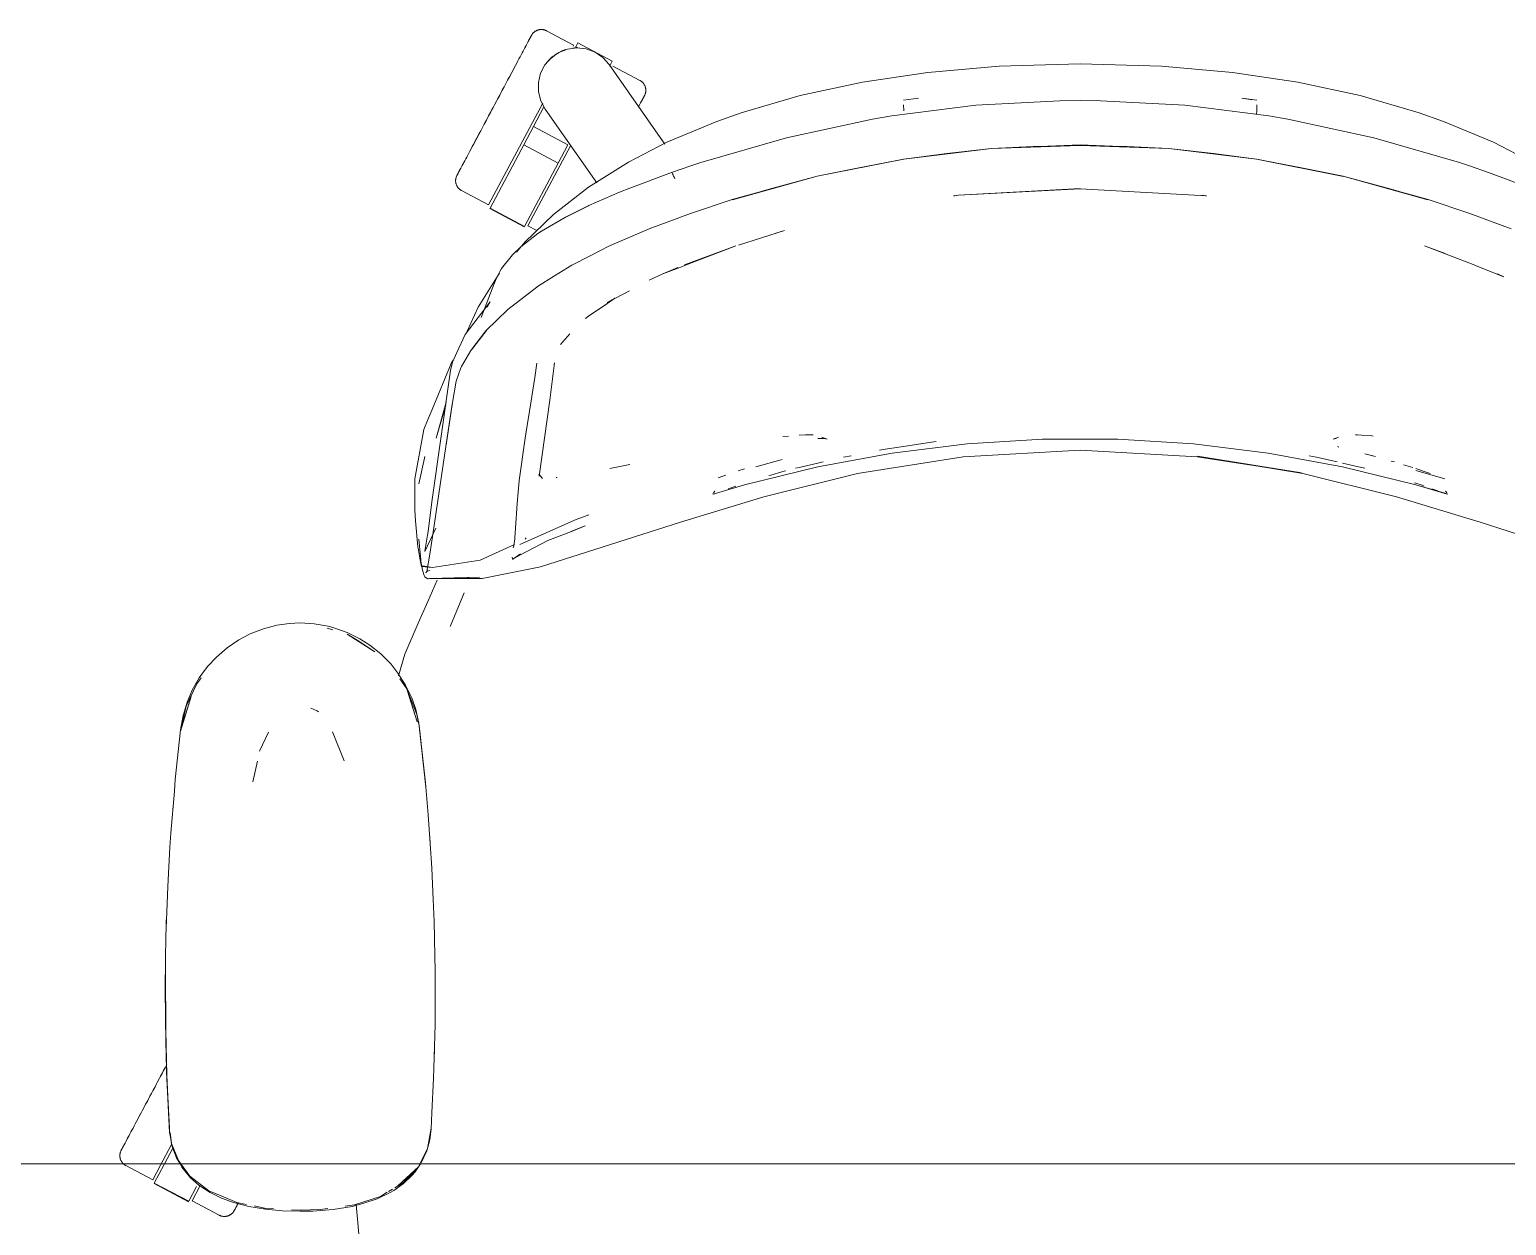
# Model space of a CAD drawing. Header units: millimetres. Extents: x 155927 to 317870, y -36033 to 97293.
# Drawn here: x 169579 to 170109, y 18361 to 18791 of the extents above; entities that cross this region are included whole.
import ezdxf

# ---------------------------------------------------------------- set-up
doc = ezdxf.new("R2010")
doc.units = ezdxf.units.MM
doc.header["$MEASUREMENT"] = 0
doc.layers.add('G-IMPT', color=8, linetype='CONTINUOUS', lineweight=9)
doc.layers.add('I-FURN', color=8, linetype='CONTINUOUS', lineweight=9)

msp = doc.modelspace()

# ---------------------------------------------------------------- linework, layer by layer
at = {"layer": 'G-IMPT'}
for p, q in [((169927.16, 18777.34), (169956.3, 18778.19)), ((169956.3, 18778.19), (169985.44, 18777.34)), ((169878.17, 18771.59), (169901.59, 18775.08)), ((169901.59, 18775.08), (169927.16, 18777.34)), ((169985.44, 18777.34), (170011.01, 18775.08)), ((170011.01, 18775.08), (170034.43, 18771.59)), ((169855.81, 18766.78), (169878.17, 18771.59)), ((170056.8, 18766.78), (170034.43, 18771.59)), ((169834.56, 18760.6), (169855.81, 18766.78)), ((169918.79, 18763.35), (169888.62, 18759.53)), ((169892.93, 18761.33), (169892.86, 18763.42)), ((169892.86, 18763.42), (169892.86, 18763.31)), ((169892.89, 18765.18), (169898.3, 18765.83)), ((169948.99, 18764.96), (169918.79, 18763.35)), ((169948.99, 18764.96), (169956.3, 18765.06)), ((169963.61, 18764.96), (169956.3, 18765.06)), ((169963.61, 18764.96), (169993.82, 18763.35)), ((169993.82, 18763.35), (170023.99, 18759.53)), ((170019.72, 18765.18), (170014.3, 18765.83)), ((170018.07, 18765.26), (170014.3, 18765.83)), ((170019.75, 18763.42), (170019.67, 18761.33)), ((170019.75, 18763.42), (170019.75, 18763.31)), ((170078.04, 18760.6), (170056.8, 18766.78)), ((169825.83, 18757.53), (169807.86, 18750.01)), ((169834.56, 18760.6), (169825.83, 18757.53)), ((169850.91, 18751.68), (169881.7, 18758.35)), ((169888.62, 18759.53), (169881.7, 18758.35)), ((170019.63, 18760.08), (170019.67, 18761.33)), ((170023.99, 18759.53), (170030.91, 18758.35)), ((170030.91, 18758.35), (170061.7, 18751.68)), ((170086.77, 18757.53), (170078.04, 18760.6)), ((170086.77, 18757.53), (170104.75, 18750.01)), ((169850.91, 18751.68), (169820.08, 18742.74)), ((170092.52, 18742.74), (170061.7, 18751.68)), ((169794.08, 18742.92), (169807.86, 18750.01)), ((169924.48, 18747.82), (169892.89, 18743.99)), ((169924.52, 18747.78), (169892.97, 18744)), ((169892.97, 18744), (169908.45, 18745.94)), ((169924.52, 18747.78), (169908.45, 18745.94)), ((169924.48, 18747.82), (169956.3, 18749.15)), ((169924.52, 18747.78), (169956.3, 18748.92)), ((169939.42, 18748.46), (169924.52, 18747.78)), ((169939.42, 18748.46), (169956.3, 18748.92)), ((169956.3, 18749.15), (169988.12, 18747.82)), ((169988.08, 18747.78), (169956.3, 18748.92)), ((169973.18, 18748.46), (169956.3, 18748.92)), ((169988.08, 18747.78), (169973.18, 18748.46)), ((170004.16, 18745.94), (169988.08, 18747.78)), ((169988.08, 18747.78), (170019.63, 18744)), ((169988.12, 18747.82), (170019.71, 18743.99)), ((170004.16, 18745.94), (170019.63, 18744)), ((170104.75, 18750.01), (170118.52, 18742.92)), ((169779.78, 18733.94), (169794.08, 18742.92)), ((169809.54, 18739.13), (169816.47, 18741.54)), ((169820.08, 18742.74), (169816.47, 18741.54)), ((169861.84, 18737.82), (169892.97, 18744)), ((169861.84, 18737.82), (169892.89, 18743.99)), ((169861.84, 18737.82), (169876.86, 18740.9)), ((169892.97, 18744), (169876.86, 18740.9)), ((170019.63, 18744), (170035.74, 18740.9)), ((170019.63, 18744), (170050.88, 18737.78)), ((170050.88, 18737.78), (170019.71, 18743.99)), ((170050.76, 18737.82), (170035.74, 18740.9)), ((170092.52, 18742.74), (170096.13, 18741.54)), ((170102.95, 18739.2), (170096.13, 18741.54)), ((169794.58, 18733.6), (169809.54, 18739.17)), ((169809.54, 18739.17), (169809.67, 18739.14)), ((169809.67, 18739.14), (169809.54, 18739.13)), ((169809.67, 18739.14), (169809.94, 18738.73)), ((169809.67, 18739.14), (169809.72, 18739.13)), ((169809.94, 18738.73), (169809.72, 18739.13)), ((169810.32, 18737.9), (169809.94, 18738.73)), ((169810.04, 18738.55), (169809.94, 18738.73)), ((169810.32, 18737.9), (169810.04, 18738.55)), ((169810.32, 18737.9), (169810.75, 18736.85)), ((169810.32, 18737.9), (169810.52, 18737.44)), ((169810.75, 18736.85), (169810.52, 18737.44)), ((169861.84, 18737.82), (169831.34, 18729.44)), ((169861.84, 18737.82), (169831.43, 18729.39)), ((169844.6, 18733.17), (169861.84, 18737.82)), ((170068.01, 18733.17), (170050.76, 18737.82)), ((170050.76, 18737.82), (170081.17, 18729.39)), ((170050.76, 18737.82), (170081.26, 18729.44)), ((170102.95, 18739.2), (170118.02, 18733.6)), ((169779.78, 18733.94), (169767.18, 18724.14)), ((169779.94, 18727.35), (169790.9, 18732.12)), ((169790.9, 18732.12), (169794.58, 18733.6)), ((169844.6, 18733.17), (169831.43, 18729.39)), ((169912.57, 18731.05), (169910.8, 18730.79)), ((169911.02, 18730.78), (169911.27, 18730.82)), ((169912.57, 18731.05), (169911.27, 18730.82)), ((169956.3, 18733.38), (169912.57, 18731.05)), ((169956.3, 18733.33), (169912.57, 18731.05)), ((169956.3, 18733.33), (170001.64, 18730.82)), ((170001.64, 18730.82), (170000.03, 18731.05)), ((170000.03, 18731.05), (170001.33, 18730.82)), ((170001.58, 18730.78), (170001.33, 18730.82)), ((170068.01, 18733.17), (170081.17, 18729.39)), ((169779.94, 18727.35), (169770.89, 18722.82)), ((169779.5, 18727.13), (169770.89, 18722.82)), ((169779.94, 18727.35), (169771.49, 18723.13)), ((169779.5, 18727.13), (169779.94, 18727.35)), ((169831.34, 18729.44), (169816.43, 18724.43)), ((170096.17, 18724.43), (170081.26, 18729.44)), ((169756.89, 18714.18), (169767.18, 18724.14)), ((169770.89, 18722.82), (169762.89, 18718.09)), ((169770.89, 18722.82), (169771.49, 18723.13)), ((169801.55, 18718.97), (169816.43, 18724.43)), ((170096.17, 18724.43), (170111.05, 18718.97)), ((169753.89, 18710.51), (169756.89, 18714.18)), ((169755.47, 18712.51), (169761.6, 18717.23)), ((169761.6, 18717.23), (169762.89, 18718.09)), ((169801.55, 18718.97), (169787.32, 18712.79)), ((169850.16, 18718.37), (169833.67, 18713.12)), ((169850.16, 18718.37), (169846.72, 18717.3)), ((169748.58, 18704.75), (169752.44, 18709.62)), ((169755.47, 18712.51), (169752.44, 18709.62)), ((169780.6, 18709.41), (169773.81, 18705.84)), ((169780.6, 18709.41), (169787.32, 18712.79)), ((169832.68, 18712.84), (169814.28, 18706.02)), ((169832.68, 18712.84), (169815.24, 18706.13)), ((170079.92, 18712.84), (170087.35, 18710.12)), ((170079.92, 18712.84), (170097.37, 18706.13)), ((169747.97, 18703.62), (169746.79, 18701.18)), ((169747.97, 18703.62), (169748.58, 18704.75)), ((169767.58, 18702.07), (169773.81, 18705.84)), ((169806.43, 18702.74), (169813.51, 18705.46)), ((169806.43, 18702.74), (169811.87, 18705.05)), ((169815.24, 18706.13), (169813.51, 18705.46)), ((170097.37, 18706.13), (170099.09, 18705.46)), ((170099.09, 18705.46), (170108.42, 18701.74)), ((169747.28, 18702.26), (169740.15, 18690.81)), ((169741.21, 18687.04), (169745.72, 18698.95)), ((169746.79, 18701.18), (169745.72, 18698.95)), ((169747.28, 18702.26), (169747.78, 18703.02)), ((169750.79, 18690), (169761.22, 18698.02)), ((169761.22, 18698.02), (169761.48, 18698.19)), ((169767.58, 18702.07), (169761.48, 18698.19)), ((169801.58, 18700.55), (169806.43, 18702.74)), ((170108.42, 18701.74), (170106.17, 18702.74)), ((169744.44, 18692.7), (169735.53, 18681.05)), ((169744.44, 18692.7), (169743.33, 18690.75)), ((169789.21, 18693.99), (169785.45, 18691.43)), ((169794.54, 18696.67), (169786.43, 18692.49)), ((169789.21, 18693.99), (169786.43, 18692.49)), ((169740.15, 18690.81), (169736.17, 18682.18)), ((169742.89, 18682.26), (169750.79, 18690)), ((169779.74, 18687.54), (169778.64, 18686.79)), ((169784.87, 18691.04), (169779.74, 18687.54)), ((169785.45, 18691.43), (169784.87, 18691.04)), ((169742.89, 18682.26), (169737.47, 18675.3)), ((169737.79, 18675.52), (169743.19, 18682.47)), ((169743.19, 18682.47), (169740.38, 18678.9)), ((169735.53, 18681.05), (169732.46, 18674.47)), ((169737.79, 18675.52), (169740.38, 18678.9)), ((169773.11, 18681.27), (169769.77, 18677.36)), ((169731.18, 18671.72), (169730.41, 18670.55)), ((169732.46, 18674.47), (169730.9, 18671.11)), ((169737.47, 18675.3), (169734.18, 18669.46)), ((169723.57, 18620.9), (169730.25, 18668.12)), ((169730.41, 18670.55), (169723.61, 18654.1)), ((169730.25, 18668.12), (169730.9, 18671.11)), ((169733.96, 18669.04), (169732.21, 18664.25)), ((169733.96, 18669.04), (169734.18, 18669.46)), ((169760.47, 18665.6), (169761.22, 18670.68)), ((169765.83, 18657.41), (169767.61, 18670.77)), ((169767.61, 18670.77), (169767.46, 18670.3)), ((169732.21, 18664.25), (169730.91, 18656.58)), ((169760.47, 18665.6), (169759.41, 18658.77)), ((169725.12, 18643.7), (169728.63, 18656.64)), ((169725.12, 18643.7), (169728.48, 18655.59)), ((169728.52, 18640.81), (169730.85, 18656)), ((169728.61, 18641.41), (169730.91, 18656.58)), ((169728.61, 18641.41), (169730.85, 18656)), ((169757.28, 18645.34), (169759.15, 18657.11)), ((169759.41, 18658.77), (169759.15, 18657.11)), ((169765.83, 18657.41), (169762.09, 18630.08)), ((169720.63, 18646.88), (169722.22, 18650.73)), ((169723.61, 18654.1), (169722.22, 18650.73)), ((169717.39, 18629.18), (169720.63, 18646.88)), ((169757.04, 18643.78), (169757.28, 18645.34)), ((169728.52, 18640.81), (169723.96, 18609.94)), ((169754.83, 18628.57), (169757.04, 18643.78)), ((169851.58, 18644.52), (169849.49, 18644.31)), ((169860.43, 18644.93), (169855.38, 18644.84)), ((169855.38, 18644.84), (169857.65, 18644.92)), ((169860.43, 18644.93), (169857.65, 18644.92)), ((169862.28, 18643.65), (169862.14, 18643.63)), ((169864.44, 18643.6), (169862.14, 18643.63)), ((169865.49, 18643.39), (169863.54, 18644.07)), ((169864.44, 18643.6), (169865.49, 18643.39)), ((169884.22, 18639.4), (169887.13, 18639.95)), ((169888.75, 18640.2), (169887.13, 18639.95)), ((169888.75, 18638.43), (169915.67, 18641.73)), ((169894.38, 18641.05), (169888.75, 18640.2)), ((169894.38, 18641.05), (169902.9, 18642.35)), ((169902.9, 18642.35), (169904.56, 18642.53)), ((169942.74, 18643.38), (169915.67, 18641.73)), ((169942.74, 18643.38), (169969.86, 18643.38)), ((169969.86, 18643.38), (169996.93, 18641.73)), ((170023.85, 18638.43), (169996.93, 18641.73)), ((170047.11, 18643.39), (170049.06, 18644.07)), ((170047.11, 18643.39), (170048.16, 18643.6)), ((170048.71, 18640.72), (170049.12, 18640.58)), ((170055.21, 18644.92), (170055.9, 18644.92)), ((170057.28, 18644.82), (170055.9, 18644.92)), ((170057.28, 18644.82), (170060.98, 18644.54)), ((170060.98, 18644.54), (170061.47, 18644.51)), ((169718.8, 18627.32), (169720.84, 18636.62)), ((169720.84, 18636.62), (169721, 18637.2)), ((169839.79, 18633.5), (169849.26, 18636.14)), ((169855.35, 18633.27), (169862.1, 18634.82)), ((169862.08, 18633.5), (169888.75, 18638.43)), ((169864.07, 18635.27), (169862.1, 18634.82)), ((169874.12, 18637.47), (169871.31, 18636.94)), ((169876.4, 18631.04), (169914.31, 18637.03)), ((169914.31, 18637.03), (169956.3, 18639.39)), ((169998.29, 18637.03), (169956.3, 18639.39)), ((169998.29, 18637.03), (170035.82, 18631.3)), ((170036.2, 18631.04), (169998.46, 18637.29)), ((169998.46, 18637.29), (170035.82, 18631.3)), ((170050.52, 18633.5), (170023.85, 18638.43)), ((170038.48, 18637.45), (170041.11, 18636.98)), ((170041.11, 18636.98), (170048.53, 18635.27)), ((170050.5, 18634.82), (170057.26, 18633.27)), ((170062.34, 18637.12), (170058.48, 18638.12)), ((170062.34, 18637.12), (170060.81, 18637.51)), ((170069.13, 18635.21), (170068.01, 18635.54)), ((169717.39, 18629.18), (169717.36, 18622.21)), ((169763.21, 18629.23), (169761.96, 18630.79)), ((169762, 18630.58), (169762.04, 18630.35)), ((169762.09, 18630.08), (169762.04, 18630.35)), ((169768.15, 18629.58), (169768.5, 18629.63)), ((169794.63, 18634.26), (169787.37, 18632.85)), ((169828.01, 18630.08), (169826.35, 18629.47)), ((169828.01, 18630.08), (169829.02, 18630.45)), ((169835.77, 18632.79), (169833.56, 18632.07)), ((169862.08, 18633.5), (169835.76, 18626.95)), ((169876.4, 18631.04), (169842.72, 18622.72)), ((169845.19, 18630.53), (169844.5, 18630.33)), ((169849.19, 18631.65), (169845.19, 18630.53)), ((169849.19, 18631.65), (169850.33, 18631.97)), ((169850.33, 18631.97), (169850.51, 18632.01)), ((169855.35, 18633.27), (169854.05, 18632.93)), ((170069.89, 18622.72), (170036.2, 18631.04)), ((170050.52, 18633.5), (170076.84, 18626.95)), ((170057.26, 18633.27), (170058.54, 18632.93)), ((170074.91, 18633.43), (170072.42, 18634.22)), ((170075.7, 18633.19), (170074.91, 18633.43)), ((170079.13, 18632.04), (170076.83, 18632.81)), ((170076.83, 18632.14), (170087.26, 18629.11)), ((170079.13, 18632.04), (170079.85, 18631.78)), ((170082.01, 18631.02), (170079.85, 18631.78)), ((169754.82, 18628.49), (169754.2, 18620.25)), ((169754.83, 18628.57), (169754.82, 18628.49)), ((169824.31, 18623.77), (169824.54, 18623.68)), ((169825.08, 18624.77), (169824.7, 18624.16)), ((169824.77, 18623.74), (169825.07, 18623.81)), ((169825.08, 18624.77), (169824.93, 18624.56)), ((169825.07, 18623.81), (169825.34, 18623.88)), ((169835.76, 18626.95), (169825.34, 18623.88)), ((169830.57, 18625.79), (169829.91, 18625.55)), ((169830.57, 18625.79), (169832.66, 18626.54)), ((170076.83, 18627.58), (170076.38, 18627.73)), ((170076.83, 18627.58), (170079.06, 18626.85)), ((170076.84, 18626.95), (170088.06, 18623.68)), ((170076.84, 18626.95), (170087.37, 18623.89)), ((170076.84, 18626.95), (170087.66, 18623.84)), ((170079.86, 18626.56), (170079.06, 18626.85)), ((170082.61, 18625.57), (170083.59, 18625.22)), ((170083.59, 18625.22), (170084.66, 18624.83)), ((170087.37, 18623.89), (170087.66, 18623.84)), ((170087.52, 18624.77), (170087.91, 18624.16)), ((170087.52, 18624.77), (170087.67, 18624.56)), ((170088.06, 18623.68), (170088.3, 18623.82)), ((169717.36, 18618.04), (169717.36, 18622.21)), ((169723.57, 18620.9), (169722.14, 18610.24)), ((169753.56, 18611.4), (169754.2, 18620.25)), ((169812.74, 18613.54), (169842.72, 18622.72)), ((169824.54, 18623.68), (169824.77, 18623.74)), ((170069.89, 18622.72), (170099.86, 18613.54)), ((169717.7, 18614.09), (169717.36, 18618.04)), ((169717.7, 18614.09), (169718.51, 18604.76)), ((169775.32, 18614.53), (169755.16, 18605.6)), ((169812.74, 18613.54), (169762.5, 18597.55)), ((169779.91, 18616.27), (169775.32, 18614.53)), ((170099.86, 18613.54), (170150.1, 18597.55)), ((169724.95, 18611.49), (169720.94, 18603.05)), ((169721.09, 18603.92), (169721.92, 18608.94)), ((169721.92, 18608.94), (169722.14, 18610.24)), ((169723.96, 18609.94), (169722.85, 18602.08)), ((169753.27, 18607.62), (169753.31, 18607.99)), ((169753.56, 18611.4), (169753.31, 18607.99)), ((169757.33, 18607.98), (169757.06, 18607.54)), ((169765.22, 18606.97), (169773.69, 18610.23)), ((169778.58, 18612.25), (169773.48, 18610.22)), ((169773.48, 18610.22), (169778.01, 18612.02)), ((169773.69, 18610.23), (169778.58, 18612.25)), ((169718.51, 18604.76), (169718.55, 18604.29)), ((169719.36, 18600.04), (169718.55, 18604.29)), ((169719.03, 18604.93), (169718.81, 18607.52)), ((169719.03, 18604.93), (169719.54, 18600.24)), ((169720.94, 18603.05), (169721.09, 18603.92)), ((169740.84, 18599.98), (169753.14, 18605.57)), ((169752.69, 18604.33), (169752.96, 18605.1)), ((169752.98, 18605.16), (169752.96, 18605.1)), ((169753.27, 18607.62), (169752.98, 18605.16)), ((169765.22, 18606.97), (169755.11, 18601.7)), ((169719.36, 18600.04), (169719.81, 18597.72)), ((169719.62, 18599.63), (169719.54, 18600.24)), ((169719.62, 18599.63), (169720.16, 18596.35)), ((169723.76, 18597.33), (169719.81, 18597.72)), ((169720.22, 18597.95), (169723.76, 18597.33)), ((169720.22, 18597.95), (169723.8, 18597.27)), ((169721.74, 18595.82), (169722.85, 18602.08)), ((169740.84, 18599.98), (169723.8, 18597.27)), ((169762.5, 18597.55), (169741.54, 18593.35)), ((169752.37, 18601.06), (169752.52, 18600.37)), ((169752.52, 18600.37), (169752.65, 18600.35)), ((169752.65, 18600.35), (169755.36, 18602.19)), ((169752.65, 18600.35), (169755.11, 18601.7)), ((169752.65, 18600.35), (169752.82, 18600.31)), ((169720.16, 18596.35), (169720.71, 18594.49)), ((169721.03, 18593.95), (169720.71, 18594.49)), ((169721.03, 18593.95), (169721.52, 18593.58)), ((169721.91, 18596.44), (169721.35, 18595.34)), ((169721.75, 18595.84), (169721.35, 18595.34)), ((169722.1, 18593.18), (169721.52, 18593.58)), ((169721.91, 18596.44), (169721.74, 18595.82)), ((169722.29, 18596.16), (169721.75, 18595.84)), ((169722.08, 18585.15), (169725.43, 18592.82)), ((169722.1, 18593.18), (169722.96, 18593.37)), ((169740.66, 18593.79), (169722.21, 18593.21)), ((169722.21, 18593.21), (169722.68, 18593.31)), ((169722.29, 18596.16), (169722.79, 18596.24)), ((169740.66, 18593.79), (169722.68, 18593.31)), ((169741.54, 18593.35), (169722.68, 18593.31)), ((169722.68, 18593.31), (169722.85, 18593.35)), ((169722.96, 18593.37), (169722.85, 18593.35)), ((169735.11, 18588.21), (169730.19, 18576.35)), ((169718.66, 18577.32), (169722.08, 18585.15)), ((169667.91, 18576.6), (169663.04, 18575.33)), ((169667.91, 18576.6), (169672.42, 18577.24)), ((169676.27, 18577.42), (169672.42, 18577.24)), ((169676.27, 18577.42), (169681.31, 18577.12)), ((169681.31, 18577.12), (169686.26, 18576.24)), ((169686.26, 18576.24), (169688.38, 18575.68)), ((169713.8, 18566.19), (169718.66, 18577.32)), ((169730.08, 18576.09), (169730.19, 18576.35)), ((169654.16, 18571.31), (169650, 18568.48)), ((169654.16, 18571.31), (169658.33, 18573.5)), ((169658.33, 18573.5), (169663.04, 18575.33)), ((169687.95, 18574.88), (169685.92, 18575.5)), ((169693.16, 18573.97), (169688.38, 18575.68)), ((169693.06, 18573.32), (169696.74, 18571.16)), ((169693.06, 18573.32), (169703.01, 18567)), ((169693.16, 18573.97), (169697.67, 18571.72)), ((169696.74, 18571.16), (169703.01, 18567)), ((169697.67, 18571.72), (169701.21, 18569.46)), ((169650, 18568.48), (169646.16, 18565.16)), ((169705.19, 18566.27), (169701.21, 18569.46)), ((169705.19, 18566.27), (169708.74, 18562.66)), ((169713.8, 18566.19), (169711.55, 18558.37)), ((169642.99, 18561.72), (169640, 18557.64)), ((169642.99, 18561.72), (169646.16, 18565.16)), ((169708.74, 18562.66), (169711.36, 18559.36)), ((169635.36, 18547.51), (169639.1, 18555.57)), ((169637.49, 18553.2), (169640, 18557.64)), ((169640.69, 18557.68), (169639.1, 18555.57)), ((169714.09, 18555.03), (169711.36, 18559.36)), ((169714.48, 18553.71), (169712.06, 18557.29)), ((169714.09, 18555.03), (169716.28, 18550.45)), ((169633.31, 18538.54), (169637.15, 18551)), ((169637.15, 18551), (169634.23, 18541.85)), ((169637.49, 18553.2), (169635.68, 18548.96)), ((169718.09, 18544.49), (169714.48, 18553.71)), ((169714.48, 18553.71), (169715.39, 18551)), ((169714.48, 18553.71), (169718.3, 18541.85)), ((169715.39, 18551), (169718.3, 18541.85)), ((169716.28, 18550.45), (169717.73, 18546.32)), ((169635.36, 18547.51), (169633.44, 18539.1)), ((169635.68, 18548.96), (169634.21, 18544.1)), ((169680.09, 18546.8), (169682.31, 18545.79)), ((169682.31, 18545.79), (169682.77, 18545.49)), ((169718.88, 18541.36), (169717.73, 18546.32)), ((169718.67, 18541.43), (169718.09, 18544.49)), ((169631.41, 18521.13), (169633.31, 18539.05)), ((169633.31, 18539.05), (169634.21, 18544.1)), ((169633.31, 18538.54), (169634.23, 18541.85)), ((169718.88, 18541.36), (169721.34, 18518.4)), ((169718.88, 18541.36), (169719.22, 18538.54)), ((169718.88, 18541.36), (169721.24, 18519.92)), ((169664.89, 18538.17), (169661.62, 18531.39)), ((169691.98, 18527.84), (169687.84, 18538.26)), ((169721.34, 18518.4), (169719.22, 18538.54)), ((169659.28, 18520.34), (169660.86, 18527.77)), ((169631.06, 18517), (169631.41, 18521.13)), ((169721.24, 18519.92), (169722.22, 18508.52)), ((169629.82, 18501.94), (169631.06, 18517)), ((169630.47, 18510.12), (169630.63, 18511.8)), ((169722.95, 18498.23), (169722.22, 18508.52)), ((169629.82, 18501.94), (169629.49, 18496.85)), ((169629.49, 18496.85), (169628.68, 18482.71)), ((169722.81, 18500.28), (169722.68, 18501.69)), ((169722.81, 18500.28), (169722.9, 18498.37)), ((169722.95, 18498.23), (169723.51, 18489.36)), ((169724.05, 18478.06), (169723.51, 18489.36)), ((169628.43, 18476.69), (169628.68, 18482.71)), ((169628.43, 18476.69), (169628.04, 18464.93)), ((169724.05, 18478.06), (169724.34, 18470.18)), ((169628.29, 18471.8), (169628.18, 18469.87)), ((169724.64, 18457.87), (169724.34, 18470.18)), ((169627.87, 18456.51), (169628.04, 18464.93)), ((169628.18, 18469.87), (169628.16, 18468.37)), ((169724.42, 18466.31), (169724.5, 18464.65)), ((169724.5, 18464.65), (169724.5, 18462.57)), ((169627.87, 18456.51), (169627.78, 18445.72)), ((169627.87, 18456.51), (169627.83, 18436.33)), ((169627.87, 18456.51), (169627.99, 18426.49)), ((169724.64, 18457.87), (169724.71, 18452.4)), ((169724.72, 18437.69), (169724.71, 18452.4)), ((169627.99, 18426.49), (169627.78, 18445.72)), ((169627.83, 18436.33), (169627.99, 18426.49)), ((169627.83, 18436.33), (169628.33, 18414.93)), ((169627.83, 18436.33), (169628.29, 18416.14)), ((169627.87, 18436.82), (169627.85, 18434.29)), ((169627.85, 18434.29), (169627.92, 18432.38)), ((169724.67, 18433.17), (169724.29, 18417.51)), ((169724.67, 18433.17), (169724.72, 18437.69)), ((169627.99, 18426.49), (169628.33, 18414.93)), ((169724.35, 18420.91), (169724.49, 18424.23)), ((169724.49, 18426.45), (169724.49, 18424.23)), ((169724.29, 18417.51), (169724.16, 18413.96)), ((169628.33, 18414.93), (169628.29, 18416.14)), ((169628.29, 18416.14), (169629.38, 18394.36)), ((169628.29, 18416.14), (169629.27, 18395.96)), ((169628.33, 18414.93), (169629.38, 18394.36)), ((169723.55, 18401.4), (169724.16, 18413.96)), ((169723.55, 18401.4), (169723.27, 18395.74)), ((169629.38, 18394.36), (169629.27, 18395.96)), ((169721.9, 18388.62), (169723.27, 18395.96)), ((169723.27, 18395.74), (169722.77, 18391.73)), ((169629.38, 18394.36), (169629.63, 18392.71)), ((169630.09, 18390.49), (169629.51, 18394.34)), ((169630.08, 18390.31), (169629.63, 18392.71)), ((169630.09, 18390.49), (169632.5, 18384.3)), ((169722.77, 18391.73), (169721.7, 18387.77)), ((169630.08, 18390.31), (169630.44, 18388.97)), ((169631.84, 18385.33), (169630.44, 18388.97)), ((169631.84, 18385.33), (169633.11, 18383.09)), ((169719.71, 18383.45), (169721.7, 18387.77)), ((169719.79, 18384.36), (169721.9, 18388.62)), ((169632.5, 18384.3), (169633.4, 18383.09)), ((169633.11, 18383.09), (169633.79, 18381.89)), ((169633.4, 18383.09), (169636.67, 18378.67)), ((169633.79, 18381.89), (169636.87, 18378.15)), ((169711.3, 18375.22), (169718.69, 18382.12)), ((169713.38, 18376.41), (169718.69, 18382.12)), ((169716.38, 18378.91), (169717.51, 18380.23)), ((169718.69, 18382.12), (169716.46, 18379.71)), ((169719.46, 18383.09), (169717.51, 18380.23)), ((169719.79, 18384.36), (169719.17, 18383.09)), ((169636.67, 18378.67), (169643.46, 18373.45)), ((169639.91, 18375.48), (169636.87, 18378.15)), ((169643.96, 18372.83), (169639.91, 18375.48)), ((169713.33, 18376.04), (169709.87, 18373.6)), ((169710.23, 18374.53), (169713.38, 18376.41)), ((169711.3, 18375.22), (169712.77, 18376.5)), ((169712.92, 18376.63), (169716.46, 18379.71)), ((169716.38, 18378.91), (169713.33, 18376.04)), ((169643.46, 18373.45), (169647.85, 18371.61)), ((169643.96, 18372.83), (169648.03, 18370.85)), ((169653.48, 18369.29), (169647.85, 18371.61)), ((169652.36, 18369.26), (169648.03, 18370.85)), ((169652.36, 18369.26), (169657.84, 18367.83)), ((169653.48, 18369.29), (169656.94, 18368.58)), ((169695.69, 18368.42), (169705.08, 18371.45)), ((169698.78, 18368.85), (169703.86, 18370.58)), ((169703.86, 18370.58), (169708.5, 18372.79)), ((169705.08, 18371.45), (169707.53, 18372.91)), ((169708, 18373.19), (169709.44, 18374.06)), ((169708.5, 18372.79), (169709.87, 18373.6)), ((169663.78, 18366.83), (169657.84, 18367.83)), ((169659.69, 18368.01), (169663.44, 18367.25)), ((169663.44, 18367.25), (169666.64, 18367.05)), ((169663.78, 18366.83), (169669.93, 18366.27)), ((169676.27, 18366.09), (169669.93, 18366.27)), ((169673.16, 18366.65), (169676.27, 18366.46)), ((169683.43, 18366.69), (169676.27, 18366.46)), ((169680.77, 18366.18), (169676.27, 18366.09)), ((169680.77, 18366.18), (169688.09, 18366.75)), ((169683.43, 18366.69), (169686.21, 18367.08)), ((169694.85, 18367.87), (169688.09, 18366.75)), ((169692.4, 18367.95), (169695.69, 18368.42)), ((169698.78, 18368.85), (169694.85, 18367.87)), ((169696.31, 18368.55), (169697.75, 18352.67))]:
    msp.add_line(p, q, dxfattribs=at)
at = {"layer": 'I-FURN'}
for p, q in [((169759.16, 18788.2), (169759.09, 18788.06)), ((169759.13, 18788.13), (169759.19, 18788.25)), ((169759.22, 18788.3), (169759.16, 18788.2)), ((169759.19, 18788.25), (169759.23, 18788.33)), ((169759.25, 18788.36), (169759.22, 18788.3)), ((169759.23, 18788.33), (169759.26, 18788.37)), ((169759.26, 18788.38), (169759.25, 18788.36)), ((169759.26, 18788.38), (169759.34, 18788.52)), ((169759.26, 18788.37), (169759.26, 18788.38)), ((169759.34, 18788.52), (169759.42, 18788.66)), ((169759.42, 18788.66), (169759.51, 18788.79)), ((169759.51, 18788.79), (169759.61, 18788.92)), ((169759.61, 18788.92), (169759.71, 18789.05)), ((169759.71, 18789.05), (169759.81, 18789.17)), ((169759.81, 18789.17), (169759.92, 18789.29)), ((169759.92, 18789.29), (169760.03, 18789.4)), ((169760.03, 18789.4), (169760.15, 18789.51)), ((169760.15, 18789.51), (169760.28, 18789.62)), ((169760.28, 18789.62), (169760.4, 18789.72)), ((169760.4, 18789.72), (169760.53, 18789.81)), ((169760.53, 18789.81), (169760.67, 18789.9)), ((169760.67, 18789.9), (169760.81, 18789.98)), ((169760.81, 18789.98), (169760.95, 18790.06)), ((169760.95, 18790.06), (169761.09, 18790.13)), ((169761.09, 18790.13), (169761.24, 18790.2)), ((169761.24, 18790.2), (169761.39, 18790.26)), ((169761.39, 18790.26), (169761.54, 18790.31)), ((169761.54, 18790.31), (169761.7, 18790.36)), ((169761.7, 18790.36), (169761.85, 18790.4)), ((169761.85, 18790.4), (169762.01, 18790.44)), ((169762.01, 18790.44), (169762.17, 18790.47)), ((169762.17, 18790.47), (169762.33, 18790.49)), ((169762.33, 18790.49), (169762.49, 18790.5)), ((169762.49, 18790.5), (169762.65, 18790.51)), ((169762.65, 18790.51), (169762.81, 18790.52)), ((169762.81, 18790.52), (169762.97, 18790.52)), ((169762.97, 18790.52), (169763.13, 18790.51)), ((169763.13, 18790.51), (169763.29, 18790.49)), ((169763.29, 18790.49), (169763.45, 18790.47)), ((169763.45, 18790.47), (169763.61, 18790.44)), ((169763.61, 18790.44), (169763.77, 18790.4)), ((169763.77, 18790.4), (169763.92, 18790.36)), ((169763.92, 18790.36), (169764.08, 18790.32)), ((169764.08, 18790.32), (169764.23, 18790.26)), ((169764.23, 18790.26), (169764.38, 18790.2)), ((169764.38, 18790.2), (169764.53, 18790.14)), ((169764.53, 18790.14), (169764.67, 18790.07)), ((169764.67, 18790.07), (169764.71, 18790.05)), ((169774.4, 18784.9), (169764.71, 18790.05)), ((169756.61, 18783.41), (169756.29, 18782.79)), ((169756.92, 18783.99), (169756.61, 18783.41)), ((169756.76, 18783.68), (169757.06, 18784.25)), ((169757.22, 18784.54), (169756.92, 18783.99)), ((169757.06, 18784.25), (169757.35, 18784.78)), ((169757.49, 18785.06), (169757.22, 18784.54)), ((169757.35, 18784.78), (169757.61, 18785.28)), ((169757.75, 18785.54), (169757.49, 18785.06)), ((169757.61, 18785.28), (169757.86, 18785.75)), ((169757.99, 18785.99), (169757.75, 18785.54)), ((169757.86, 18785.75), (169758.09, 18786.18)), ((169758.2, 18786.4), (169757.99, 18785.99)), ((169758.09, 18786.18), (169758.3, 18786.57)), ((169758.4, 18786.77), (169758.2, 18786.4)), ((169758.3, 18786.57), (169758.49, 18786.93)), ((169758.58, 18787.1), (169758.4, 18786.77)), ((169758.49, 18786.93), (169758.66, 18787.25)), ((169758.74, 18787.4), (169758.58, 18787.1)), ((169758.66, 18787.25), (169758.8, 18787.53)), ((169758.88, 18787.66), (169758.74, 18787.4)), ((169758.8, 18787.53), (169758.93, 18787.77)), ((169758.99, 18787.88), (169758.88, 18787.66)), ((169758.93, 18787.77), (169759.04, 18787.97)), ((169759.09, 18788.06), (169758.99, 18787.88)), ((169759.04, 18787.97), (169759.13, 18788.13)), ((169769.11, 18782.3), (169772.26, 18783.51)), ((169772.26, 18783.51), (169775.6, 18783.94)), ((169774.4, 18784.9), (169774.2, 18784.52)), ((169775.22, 18784.31), (169775.96, 18785.71)), ((169775.26, 18784.4), (169775.22, 18784.31)), ((169775.22, 18784.31), (169775.97, 18783.91)), ((169775.6, 18783.94), (169778.96, 18783.56)), ((169788.32, 18779.13), (169775.96, 18785.71)), ((169778.96, 18783.56), (169782.12, 18782.38)), ((169753.56, 18777.66), (169753.11, 18776.82)), ((169753.99, 18778.47), (169753.56, 18777.66)), ((169754.41, 18779.26), (169753.99, 18778.47)), ((169754.81, 18780.02), (169754.41, 18779.26)), ((169755.21, 18780.76), (169754.81, 18780.02)), ((169755.58, 18781.46), (169755.21, 18780.76)), ((169755.94, 18782.14), (169755.58, 18781.46)), ((169756.29, 18782.79), (169755.94, 18782.14)), ((169762.58, 18774.82), (169764.13, 18777.82)), ((169764.13, 18777.82), (169766.35, 18780.36)), ((169765.49, 18779.52), (169764.33, 18778.1)), ((169768.27, 18781.82), (169765.49, 18779.52)), ((169766.35, 18780.36), (169769.11, 18782.3)), ((169782.12, 18782.38), (169784.91, 18780.49)), ((169784.91, 18780.49), (169787.16, 18777.98)), ((169787.16, 18777.98), (169807.18, 18749.39)), ((169788.32, 18779.13), (169787.58, 18777.74)), ((169787.58, 18777.74), (169787.62, 18777.83)), ((169750.74, 18772.35), (169750.23, 18771.41)), ((169750.47, 18771.84), (169750.96, 18772.78)), ((169751.23, 18773.28), (169750.74, 18772.35)), ((169750.96, 18772.78), (169751.46, 18773.7)), ((169751.72, 18774.19), (169751.23, 18773.28)), ((169751.46, 18773.7), (169751.94, 18774.61)), ((169752.19, 18775.09), (169751.72, 18774.19)), ((169752.66, 18775.97), (169752.19, 18775.09)), ((169753.11, 18776.82), (169752.66, 18775.97)), ((169761.8, 18771.54), (169762.58, 18774.82)), ((169798.21, 18772.24), (169788.52, 18777.39)), ((169798.21, 18772.24), (169798.35, 18772.16)), ((169747.35, 18765.98), (169747.88, 18766.98)), ((169748.17, 18767.52), (169747.64, 18766.52)), ((169747.88, 18766.98), (169748.41, 18767.97)), ((169748.69, 18768.5), (169748.17, 18767.52)), ((169748.41, 18767.97), (169748.93, 18768.95)), ((169749.21, 18769.48), (169748.69, 18768.5)), ((169748.93, 18768.95), (169749.45, 18769.93)), ((169749.73, 18770.45), (169749.21, 18769.48)), ((169749.45, 18769.93), (169749.96, 18770.89)), ((169750.23, 18771.41), (169749.73, 18770.45)), ((169749.96, 18770.89), (169750.47, 18771.84)), ((169761.82, 18768.17), (169761.8, 18771.54)), ((169762.65, 18764.9), (169761.82, 18768.17)), ((169798.35, 18772.16), (169798.49, 18772.07)), ((169798.49, 18772.07), (169798.62, 18771.98)), ((169798.62, 18771.98), (169798.75, 18771.89)), ((169798.75, 18771.89), (169798.88, 18771.79)), ((169798.88, 18771.79), (169799, 18771.68)), ((169799, 18771.68), (169799.12, 18771.57)), ((169799.12, 18771.57), (169799.23, 18771.46)), ((169799.23, 18771.46), (169799.34, 18771.34)), ((169799.34, 18771.34), (169799.44, 18771.22)), ((169799.44, 18771.22), (169799.54, 18771.09)), ((169799.54, 18771.09), (169799.64, 18770.96)), ((169799.64, 18770.96), (169799.73, 18770.82)), ((169799.73, 18770.82), (169799.81, 18770.69)), ((169799.81, 18770.69), (169799.89, 18770.55)), ((169799.89, 18770.55), (169799.96, 18770.4)), ((169799.97, 18766.97), (169799.89, 18766.82)), ((169799.96, 18770.4), (169800.02, 18770.25)), ((169800.03, 18767.12), (169799.97, 18766.97)), ((169800.02, 18770.25), (169800.09, 18770.1)), ((169800.09, 18767.26), (169800.03, 18767.12)), ((169800.09, 18770.1), (169800.14, 18769.95)), ((169800.14, 18767.42), (169800.09, 18767.26)), ((169800.14, 18769.95), (169800.19, 18769.8)), ((169800.19, 18767.57), (169800.14, 18767.42)), ((169800.19, 18769.8), (169800.23, 18769.64)), ((169800.23, 18767.73), (169800.19, 18767.57)), ((169800.23, 18769.64), (169800.26, 18769.49)), ((169800.27, 18767.88), (169800.23, 18767.73)), ((169800.26, 18769.49), (169800.29, 18769.33)), ((169800.3, 18768.04), (169800.27, 18767.88)), ((169800.29, 18769.33), (169800.32, 18769.17)), ((169800.32, 18768.2), (169800.3, 18768.04)), ((169800.32, 18769.17), (169800.33, 18769.01)), ((169800.33, 18768.36), (169800.32, 18768.2)), ((169800.33, 18769.01), (169800.34, 18768.85)), ((169800.34, 18768.52), (169800.33, 18768.36)), ((169800.34, 18768.85), (169800.35, 18768.69)), ((169800.35, 18768.69), (169800.34, 18768.52)), ((169763.34, 18764.11), (169743.88, 18727.51)), ((169744.68, 18760.96), (169745.21, 18761.97)), ((169745.5, 18762.51), (169744.97, 18761.5)), ((169745.21, 18761.97), (169745.75, 18762.97)), ((169746.04, 18763.51), (169745.5, 18762.51)), ((169745.75, 18762.97), (169746.28, 18763.98)), ((169746.57, 18764.52), (169746.04, 18763.51)), ((169746.28, 18763.98), (169746.82, 18764.98)), ((169747.11, 18765.52), (169746.57, 18764.52)), ((169746.82, 18764.98), (169747.35, 18765.98)), ((169747.64, 18766.52), (169747.11, 18765.52)), ((169760.02, 18755.73), (169763.77, 18762.79)), ((169764.24, 18761.92), (169762.65, 18764.9)), ((169782.74, 18735.49), (169764.24, 18761.92)), ((169797.68, 18762.65), (169797.96, 18763.19)), ((169798.11, 18763.46), (169797.83, 18762.94)), ((169797.96, 18763.19), (169798.23, 18763.69)), ((169798.36, 18763.94), (169798.11, 18763.46)), ((169798.23, 18763.69), (169798.48, 18764.15)), ((169798.6, 18764.39), (169798.36, 18763.94)), ((169798.48, 18764.15), (169798.7, 18764.58)), ((169798.82, 18764.8), (169798.6, 18764.39)), ((169798.7, 18764.58), (169798.91, 18764.98)), ((169799.02, 18765.17), (169798.82, 18764.8)), ((169798.91, 18764.98), (169799.1, 18765.33)), ((169799.2, 18765.51), (169799.02, 18765.17)), ((169799.1, 18765.33), (169799.27, 18765.65)), ((169799.35, 18765.81), (169799.2, 18765.51)), ((169799.27, 18765.65), (169799.42, 18765.93)), ((169799.49, 18766.06), (169799.35, 18765.81)), ((169799.42, 18765.93), (169799.55, 18766.17)), ((169799.61, 18766.28), (169799.49, 18766.06)), ((169799.55, 18766.17), (169799.65, 18766.37)), ((169799.7, 18766.46), (169799.61, 18766.28)), ((169799.65, 18766.37), (169799.74, 18766.53)), ((169799.78, 18766.6), (169799.7, 18766.46)), ((169799.74, 18766.53), (169799.81, 18766.65)), ((169799.83, 18766.7), (169799.78, 18766.6)), ((169799.81, 18766.65), (169799.85, 18766.74)), ((169799.86, 18766.76), (169799.83, 18766.7)), ((169799.85, 18766.74), (169799.87, 18766.78)), ((169799.87, 18766.78), (169799.86, 18766.76)), ((169799.89, 18766.82), (169799.87, 18766.78)), ((169799.87, 18766.78), (169799.87, 18766.78)), ((169742.34, 18756.56), (169741.83, 18755.59)), ((169742.06, 18756.04), (169742.58, 18757)), ((169742.86, 18757.53), (169742.34, 18756.56)), ((169742.58, 18757), (169743.1, 18757.98)), ((169743.38, 18758.52), (169742.86, 18757.53)), ((169743.1, 18757.98), (169743.62, 18758.97)), ((169743.91, 18759.51), (169743.38, 18758.52)), ((169743.62, 18758.97), (169744.15, 18759.96)), ((169744.44, 18760.5), (169743.91, 18759.51)), ((169744.15, 18759.96), (169744.68, 18760.96)), ((169744.97, 18761.5), (169744.44, 18760.5)), ((169739.13, 18750.52), (169739.59, 18751.4)), ((169739.85, 18751.88), (169739.38, 18750.99)), ((169739.59, 18751.4), (169740.07, 18752.29)), ((169740.33, 18752.78), (169739.85, 18751.88)), ((169740.07, 18752.29), (169740.56, 18753.2)), ((169740.82, 18753.7), (169740.33, 18752.78)), ((169740.56, 18753.2), (169741.05, 18754.13)), ((169741.32, 18754.64), (169740.82, 18753.7)), ((169741.05, 18754.13), (169741.55, 18755.08)), ((169741.83, 18755.59), (169741.32, 18754.64)), ((169741.55, 18755.08), (169742.06, 18756.04)), ((169756.49, 18749.09), (169760.02, 18755.73)), ((169772.38, 18749.16), (169760.02, 18755.73)), ((169736.79, 18746.12), (169736.41, 18745.4)), ((169737.19, 18746.87), (169736.79, 18746.12)), ((169737.6, 18747.65), (169737.19, 18746.87)), ((169738.03, 18748.45), (169737.6, 18747.65)), ((169738.47, 18749.27), (169738.03, 18748.45)), ((169738.23, 18748.83), (169738.67, 18749.66)), ((169738.92, 18750.12), (169738.47, 18749.27)), ((169738.67, 18749.66), (169739.13, 18750.52)), ((169739.38, 18750.99), (169738.92, 18750.12)), ((169744.41, 18726.38), (169756.49, 18749.09)), ((169768.85, 18742.52), (169756.49, 18749.09)), ((169773.26, 18748.69), (169758.01, 18719.99)), ((169772.38, 18749.16), (169768.85, 18742.52)), ((169733.58, 18740.09), (169733.8, 18740.5)), ((169733.93, 18740.74), (169733.7, 18740.31)), ((169733.8, 18740.5), (169734.04, 18740.95)), ((169734.17, 18741.2), (169733.93, 18740.74)), ((169734.04, 18740.95), (169734.29, 18741.43)), ((169734.44, 18741.7), (169734.17, 18741.2)), ((169734.29, 18741.43), (169734.57, 18741.95)), ((169734.73, 18742.24), (169734.44, 18741.7)), ((169734.57, 18741.95), (169734.86, 18742.5)), ((169735.03, 18742.81), (169734.73, 18742.24)), ((169734.86, 18742.5), (169735.17, 18743.08)), ((169735.35, 18743.41), (169735.03, 18742.81)), ((169735.68, 18744.04), (169735.35, 18743.41)), ((169736.04, 18744.71), (169735.68, 18744.04)), ((169736.41, 18745.4), (169736.04, 18744.71)), ((169768.85, 18742.52), (169756.78, 18719.81)), ((169732.06, 18736.37), (169732.07, 18736.53)), ((169732.06, 18736.21), (169732.06, 18736.37)), ((169732.06, 18736.04), (169732.06, 18736.21)), ((169732.07, 18735.88), (169732.06, 18736.04)), ((169732.07, 18736.53), (169732.08, 18736.69)), ((169732.09, 18735.72), (169732.07, 18735.88)), ((169732.08, 18736.69), (169732.11, 18736.85)), ((169732.11, 18735.56), (169732.09, 18735.72)), ((169732.11, 18736.85), (169732.13, 18737.01)), ((169732.14, 18735.4), (169732.11, 18735.56)), ((169732.13, 18737.01), (169732.17, 18737.16)), ((169732.17, 18735.25), (169732.14, 18735.4)), ((169732.17, 18737.16), (169732.21, 18737.32)), ((169732.22, 18735.09), (169732.17, 18735.25)), ((169732.21, 18737.32), (169732.26, 18737.47)), ((169732.26, 18737.47), (169732.31, 18737.63)), ((169732.31, 18737.63), (169732.37, 18737.78)), ((169732.37, 18737.78), (169732.44, 18737.92)), ((169732.44, 18737.92), (169732.51, 18738.07)), ((169732.51, 18738.07), (169732.53, 18738.11)), ((169732.55, 18738.15), (169732.53, 18738.11)), ((169732.53, 18738.11), (169732.54, 18738.13)), ((169732.53, 18738.11), (169732.53, 18738.11)), ((169732.54, 18738.13), (169732.57, 18738.19)), ((169732.6, 18738.24), (169732.55, 18738.15)), ((169732.57, 18738.19), (169732.62, 18738.29)), ((169732.66, 18738.36), (169732.6, 18738.24)), ((169732.62, 18738.29), (169732.7, 18738.43)), ((169732.75, 18738.52), (169732.66, 18738.36)), ((169732.7, 18738.43), (169732.79, 18738.61)), ((169732.85, 18738.72), (169732.75, 18738.52)), ((169732.79, 18738.61), (169732.91, 18738.83)), ((169732.98, 18738.96), (169732.85, 18738.72)), ((169732.91, 18738.83), (169733.05, 18739.08)), ((169733.13, 18739.24), (169732.98, 18738.96)), ((169733.05, 18739.08), (169733.21, 18739.38)), ((169733.3, 18739.56), (169733.13, 18739.24)), ((169733.21, 18739.38), (169733.38, 18739.72)), ((169733.49, 18739.91), (169733.3, 18739.56)), ((169733.38, 18739.72), (169733.58, 18740.09)), ((169733.7, 18740.31), (169733.49, 18739.91)), ((169732.26, 18734.94), (169732.22, 18735.09)), ((169732.32, 18734.79), (169732.26, 18734.94)), ((169732.38, 18734.64), (169732.32, 18734.79)), ((169732.44, 18734.49), (169732.38, 18734.64)), ((169732.52, 18734.35), (169732.44, 18734.49)), ((169732.59, 18734.2), (169732.52, 18734.35)), ((169732.68, 18734.07), (169732.59, 18734.2)), ((169732.76, 18733.93), (169732.68, 18734.07)), ((169732.86, 18733.8), (169732.76, 18733.93)), ((169732.96, 18733.67), (169732.86, 18733.8)), ((169733.06, 18733.55), (169732.96, 18733.67)), ((169733.17, 18733.43), (169733.06, 18733.55)), ((169733.28, 18733.32), (169733.17, 18733.43)), ((169733.4, 18733.21), (169733.28, 18733.32)), ((169733.52, 18733.1), (169733.4, 18733.21)), ((169733.65, 18733), (169733.52, 18733.1)), ((169733.78, 18732.91), (169733.65, 18733)), ((169733.92, 18732.82), (169733.78, 18732.91)), ((169734.05, 18732.73), (169733.92, 18732.82)), ((169734.19, 18732.66), (169734.05, 18732.73)), ((169734.19, 18732.66), (169743.88, 18727.51)), ((169744.32, 18726.21), (169756.69, 18719.64)), ((169756.78, 18719.81), (169744.41, 18726.38)), ((169758.01, 18719.99), (169761.16, 18718.32)), ((169627.61, 18417.39), (169627.08, 18416.39)), ((169627.32, 18416.85), (169627.85, 18417.84)), ((169628.13, 18418.37), (169627.61, 18417.39)), ((169627.85, 18417.84), (169628.37, 18418.82)), ((169624.12, 18410.83), (169624.66, 18411.84)), ((169624.94, 18412.38), (169624.41, 18411.37)), ((169624.66, 18411.84), (169625.19, 18412.84)), ((169625.48, 18413.38), (169624.94, 18412.38)), ((169625.19, 18412.84), (169625.72, 18413.85)), ((169626.01, 18414.39), (169625.48, 18413.38)), ((169625.72, 18413.85), (169626.26, 18414.85)), ((169626.55, 18415.39), (169626.01, 18414.39)), ((169626.26, 18414.85), (169626.79, 18415.85)), ((169627.08, 18416.39), (169626.55, 18415.39)), ((169626.79, 18415.85), (169627.32, 18416.85)), ((169621.78, 18406.43), (169621.27, 18405.46)), ((169621.5, 18405.91), (169622.02, 18406.87)), ((169622.3, 18407.4), (169621.78, 18406.43)), ((169622.02, 18406.87), (169622.54, 18407.85)), ((169622.82, 18408.39), (169622.3, 18407.4)), ((169622.54, 18407.85), (169623.06, 18408.84)), ((169623.35, 18409.38), (169622.82, 18408.39)), ((169623.06, 18408.84), (169623.59, 18409.83)), ((169623.88, 18410.37), (169623.35, 18409.38)), ((169623.59, 18409.83), (169624.12, 18410.83)), ((169624.41, 18411.37), (169623.88, 18410.37)), ((169618.57, 18400.39), (169619.03, 18401.27)), ((169619.29, 18401.75), (169618.82, 18400.86)), ((169619.03, 18401.27), (169619.51, 18402.16)), ((169619.77, 18402.65), (169619.29, 18401.75)), ((169619.51, 18402.16), (169620, 18403.07)), ((169620.26, 18403.57), (169619.77, 18402.65)), ((169620, 18403.07), (169620.49, 18404)), ((169620.76, 18404.51), (169620.26, 18403.57)), ((169620.49, 18404), (169620.99, 18404.95)), ((169621.27, 18405.46), (169620.76, 18404.51)), ((169620.99, 18404.95), (169621.5, 18405.91)), ((169616.23, 18395.99), (169615.85, 18395.27)), ((169616.63, 18396.74), (169616.23, 18395.99)), ((169617.04, 18397.52), (169616.63, 18396.74)), ((169617.47, 18398.32), (169617.04, 18397.52)), ((169617.91, 18399.14), (169617.47, 18398.32)), ((169617.67, 18398.7), (169618.11, 18399.53)), ((169618.36, 18399.99), (169617.91, 18399.14)), ((169618.11, 18399.53), (169618.57, 18400.39)), ((169618.82, 18400.86), (169618.36, 18399.99)), ((169613.37, 18390.61), (169613.14, 18390.18)), ((169613.24, 18390.37), (169613.48, 18390.82)), ((169613.61, 18391.07), (169613.37, 18390.61)), ((169613.48, 18390.82), (169613.73, 18391.3)), ((169613.88, 18391.57), (169613.61, 18391.07)), ((169613.73, 18391.3), (169614.01, 18391.82)), ((169614.17, 18392.11), (169613.88, 18391.57)), ((169614.01, 18391.82), (169614.3, 18392.37)), ((169614.47, 18392.68), (169614.17, 18392.11)), ((169614.3, 18392.37), (169614.61, 18392.95)), ((169614.79, 18393.28), (169614.47, 18392.68)), ((169615.12, 18393.91), (169614.79, 18393.28)), ((169615.48, 18394.58), (169615.12, 18393.91)), ((169615.85, 18395.27), (169615.48, 18394.58)), ((169611.5, 18386.24), (169611.51, 18386.4)), ((169611.5, 18386.08), (169611.5, 18386.24)), ((169611.5, 18385.91), (169611.5, 18386.08)), ((169611.51, 18385.75), (169611.5, 18385.91)), ((169611.51, 18386.4), (169611.52, 18386.56)), ((169611.53, 18385.59), (169611.51, 18385.75)), ((169611.52, 18386.56), (169611.55, 18386.72)), ((169611.55, 18385.43), (169611.53, 18385.59)), ((169611.55, 18386.72), (169611.58, 18386.88)), ((169611.58, 18385.27), (169611.55, 18385.43)), ((169611.58, 18386.88), (169611.61, 18387.03)), ((169611.61, 18385.12), (169611.58, 18385.27)), ((169611.61, 18387.03), (169611.65, 18387.19)), ((169611.65, 18387.19), (169611.7, 18387.34)), ((169611.7, 18387.34), (169611.75, 18387.5)), ((169611.75, 18387.5), (169611.81, 18387.65)), ((169611.81, 18387.65), (169611.88, 18387.79)), ((169611.88, 18387.79), (169611.95, 18387.94)), ((169611.95, 18387.94), (169611.97, 18387.98)), ((169611.99, 18388.02), (169611.97, 18387.98)), ((169611.97, 18387.98), (169611.98, 18388)), ((169611.97, 18387.98), (169611.97, 18387.98)), ((169611.98, 18388), (169612.01, 18388.06)), ((169612.04, 18388.11), (169611.99, 18388.02)), ((169612.01, 18388.06), (169612.06, 18388.16)), ((169612.1, 18388.23), (169612.04, 18388.11)), ((169612.06, 18388.16), (169612.14, 18388.3)), ((169612.19, 18388.39), (169612.1, 18388.23)), ((169612.14, 18388.3), (169612.23, 18388.48)), ((169612.29, 18388.59), (169612.19, 18388.39)), ((169612.23, 18388.48), (169612.35, 18388.7)), ((169612.42, 18388.83), (169612.29, 18388.59)), ((169612.35, 18388.7), (169612.49, 18388.95)), ((169612.57, 18389.11), (169612.42, 18388.83)), ((169612.49, 18388.95), (169612.65, 18389.25)), ((169612.74, 18389.43), (169612.57, 18389.11)), ((169612.65, 18389.25), (169612.82, 18389.59)), ((169612.93, 18389.78), (169612.74, 18389.43)), ((169612.82, 18389.59), (169613.02, 18389.96)), ((169613.14, 18390.18), (169612.93, 18389.78)), ((169613.02, 18389.96), (169613.24, 18390.37)), ((169630.05, 18390.04), (169626.13, 18382.66)), ((169627.41, 18382.95), (169630.51, 18388.76)), ((171394.07, 18383.09), (169394.07, 18383.09)), ((169394.07, 18383.09), (171394.07, 18383.09)), ((169611.66, 18384.96), (169611.61, 18385.12)), ((169611.7, 18384.81), (169611.66, 18384.96)), ((169611.76, 18384.66), (169611.7, 18384.81)), ((169611.82, 18384.51), (169611.76, 18384.66)), ((169611.88, 18384.36), (169611.82, 18384.51)), ((169611.96, 18384.22), (169611.88, 18384.36)), ((169612.03, 18384.07), (169611.96, 18384.22)), ((169612.12, 18383.94), (169612.03, 18384.07)), ((169612.21, 18383.8), (169612.12, 18383.94)), ((169612.3, 18383.67), (169612.21, 18383.8)), ((169612.4, 18383.54), (169612.3, 18383.67)), ((169612.5, 18383.42), (169612.4, 18383.54)), ((169612.61, 18383.3), (169612.5, 18383.42)), ((169612.72, 18383.19), (169612.61, 18383.3)), ((169612.84, 18383.08), (169612.72, 18383.19)), ((169612.97, 18382.97), (169612.84, 18383.08)), ((169613.09, 18382.87), (169612.97, 18382.97)), ((169613.22, 18382.78), (169613.09, 18382.87)), ((169613.36, 18382.69), (169613.22, 18382.78)), ((169613.49, 18382.6), (169613.36, 18382.69)), ((169613.63, 18382.53), (169613.49, 18382.6)), ((169613.63, 18382.53), (169623.32, 18377.38)), ((169626.13, 18382.66), (169623.32, 18377.38)), ((169623.86, 18376.25), (169627.41, 18382.95)), ((169623.76, 18376.08), (169636.13, 18369.51)), ((169636.22, 18369.68), (169623.86, 18376.25)), ((169639.03, 18374.97), (169636.22, 18369.68)), ((169640.21, 18375.06), (169637.45, 18369.86)), ((169637.45, 18369.86), (169647.13, 18364.71)), ((169647.17, 18364.69), (169647.13, 18364.71)), ((169647.32, 18364.62), (169647.17, 18364.69)), ((169647.46, 18364.56), (169647.32, 18364.62)), ((169647.61, 18364.5), (169647.46, 18364.56)), ((169647.77, 18364.44), (169647.61, 18364.5)), ((169647.92, 18364.4), (169647.77, 18364.44)), ((169648.08, 18364.36), (169647.92, 18364.4)), ((169648.23, 18364.32), (169648.08, 18364.36)), ((169648.39, 18364.29), (169648.23, 18364.32)), ((169648.55, 18364.27), (169648.39, 18364.29)), ((169648.71, 18364.25), (169648.55, 18364.27)), ((169648.87, 18364.24), (169648.71, 18364.25)), ((169649.03, 18364.24), (169648.87, 18364.24)), ((169649.19, 18364.25), (169649.03, 18364.24)), ((169649.36, 18364.26), (169649.19, 18364.25)), ((169649.52, 18364.27), (169649.36, 18364.26)), ((169649.68, 18364.29), (169649.52, 18364.27)), ((169649.83, 18364.32), (169649.68, 18364.29)), ((169649.99, 18364.36), (169649.83, 18364.32)), ((169650.15, 18364.4), (169649.99, 18364.36)), ((169650.3, 18364.45), (169650.15, 18364.4)), ((169650.45, 18364.5), (169650.3, 18364.45)), ((169650.6, 18364.56), (169650.45, 18364.5)), ((169650.75, 18364.63), (169650.6, 18364.56)), ((169650.89, 18364.7), (169650.75, 18364.63)), ((169651.04, 18364.78), (169650.89, 18364.7)), ((169651.17, 18364.86), (169651.04, 18364.78)), ((169651.31, 18364.95), (169651.17, 18364.86)), ((169651.44, 18365.04), (169651.31, 18364.95)), ((169651.57, 18365.14), (169651.44, 18365.04)), ((169651.69, 18365.25), (169651.57, 18365.14)), ((169651.81, 18365.36), (169651.69, 18365.25)), ((169651.92, 18365.47), (169651.81, 18365.36)), ((169652.03, 18365.59), (169651.92, 18365.47)), ((169652.14, 18365.71), (169652.03, 18365.59)), ((169652.24, 18365.84), (169652.14, 18365.71)), ((169652.33, 18365.97), (169652.24, 18365.84)), ((169652.42, 18366.1), (169652.33, 18365.97)), ((169652.51, 18366.24), (169652.42, 18366.1)), ((169652.58, 18366.38), (169652.51, 18366.24)), ((169652.58, 18366.38), (169652.59, 18366.4)), ((169652.59, 18366.39), (169652.58, 18366.38)), ((169652.59, 18366.4), (169652.63, 18366.46)), ((169652.61, 18366.43), (169652.59, 18366.39)), ((169652.65, 18366.51), (169652.61, 18366.43)), ((169652.63, 18366.46), (169652.68, 18366.56)), ((169652.72, 18366.63), (169652.65, 18366.51)), ((169652.68, 18366.56), (169652.75, 18366.7)), ((169652.8, 18366.79), (169652.72, 18366.63)), ((169652.75, 18366.7), (169652.85, 18366.88)), ((169652.91, 18366.99), (169652.8, 18366.79)), ((169652.85, 18366.88), (169652.97, 18367.1)), ((169653.04, 18367.24), (169652.91, 18366.99)), ((169652.97, 18367.1), (169653.1, 18367.36)), ((169653.19, 18367.51), (169653.04, 18367.24)), ((169653.1, 18367.36), (169653.26, 18367.66)), ((169653.36, 18367.83), (169653.19, 18367.51)), ((169653.26, 18367.66), (169653.44, 18367.99)), ((169653.55, 18368.19), (169653.36, 18367.83)), ((169653.44, 18367.99), (169653.64, 18368.36)), ((169653.75, 18368.58), (169653.55, 18368.19)), ((169653.64, 18368.36), (169653.86, 18368.77)), ((169653.98, 18369.01), (169653.75, 18368.58))]:
    msp.add_line(p, q, dxfattribs=at)
msp.add_open_spline([(169769.67, 18782.58), (169769.82, 18782.66), (169770.46, 18782.95), (169771.09, 18783.17), (169771.56, 18783.32)], degree=3, knots=[-0.5319761, -0.5319761, -0.5319761, -0.5319761, -0.5, -0.4, -0.4, -0.4, -0.4], dxfattribs=at)
for points in [[(169774.16, 18783.84), (169774.54, 18783.88), (169775.2, 18783.92), (169775.74, 18783.92), (169775.97, 18783.91)], [(169765.83, 18779.88), (169766.23, 18780.28), (169766.64, 18780.64), (169767.06, 18780.97)]]:
    msp.add_open_spline(points, degree=3, dxfattribs=at)

doc.saveas('drawing.dxf')
